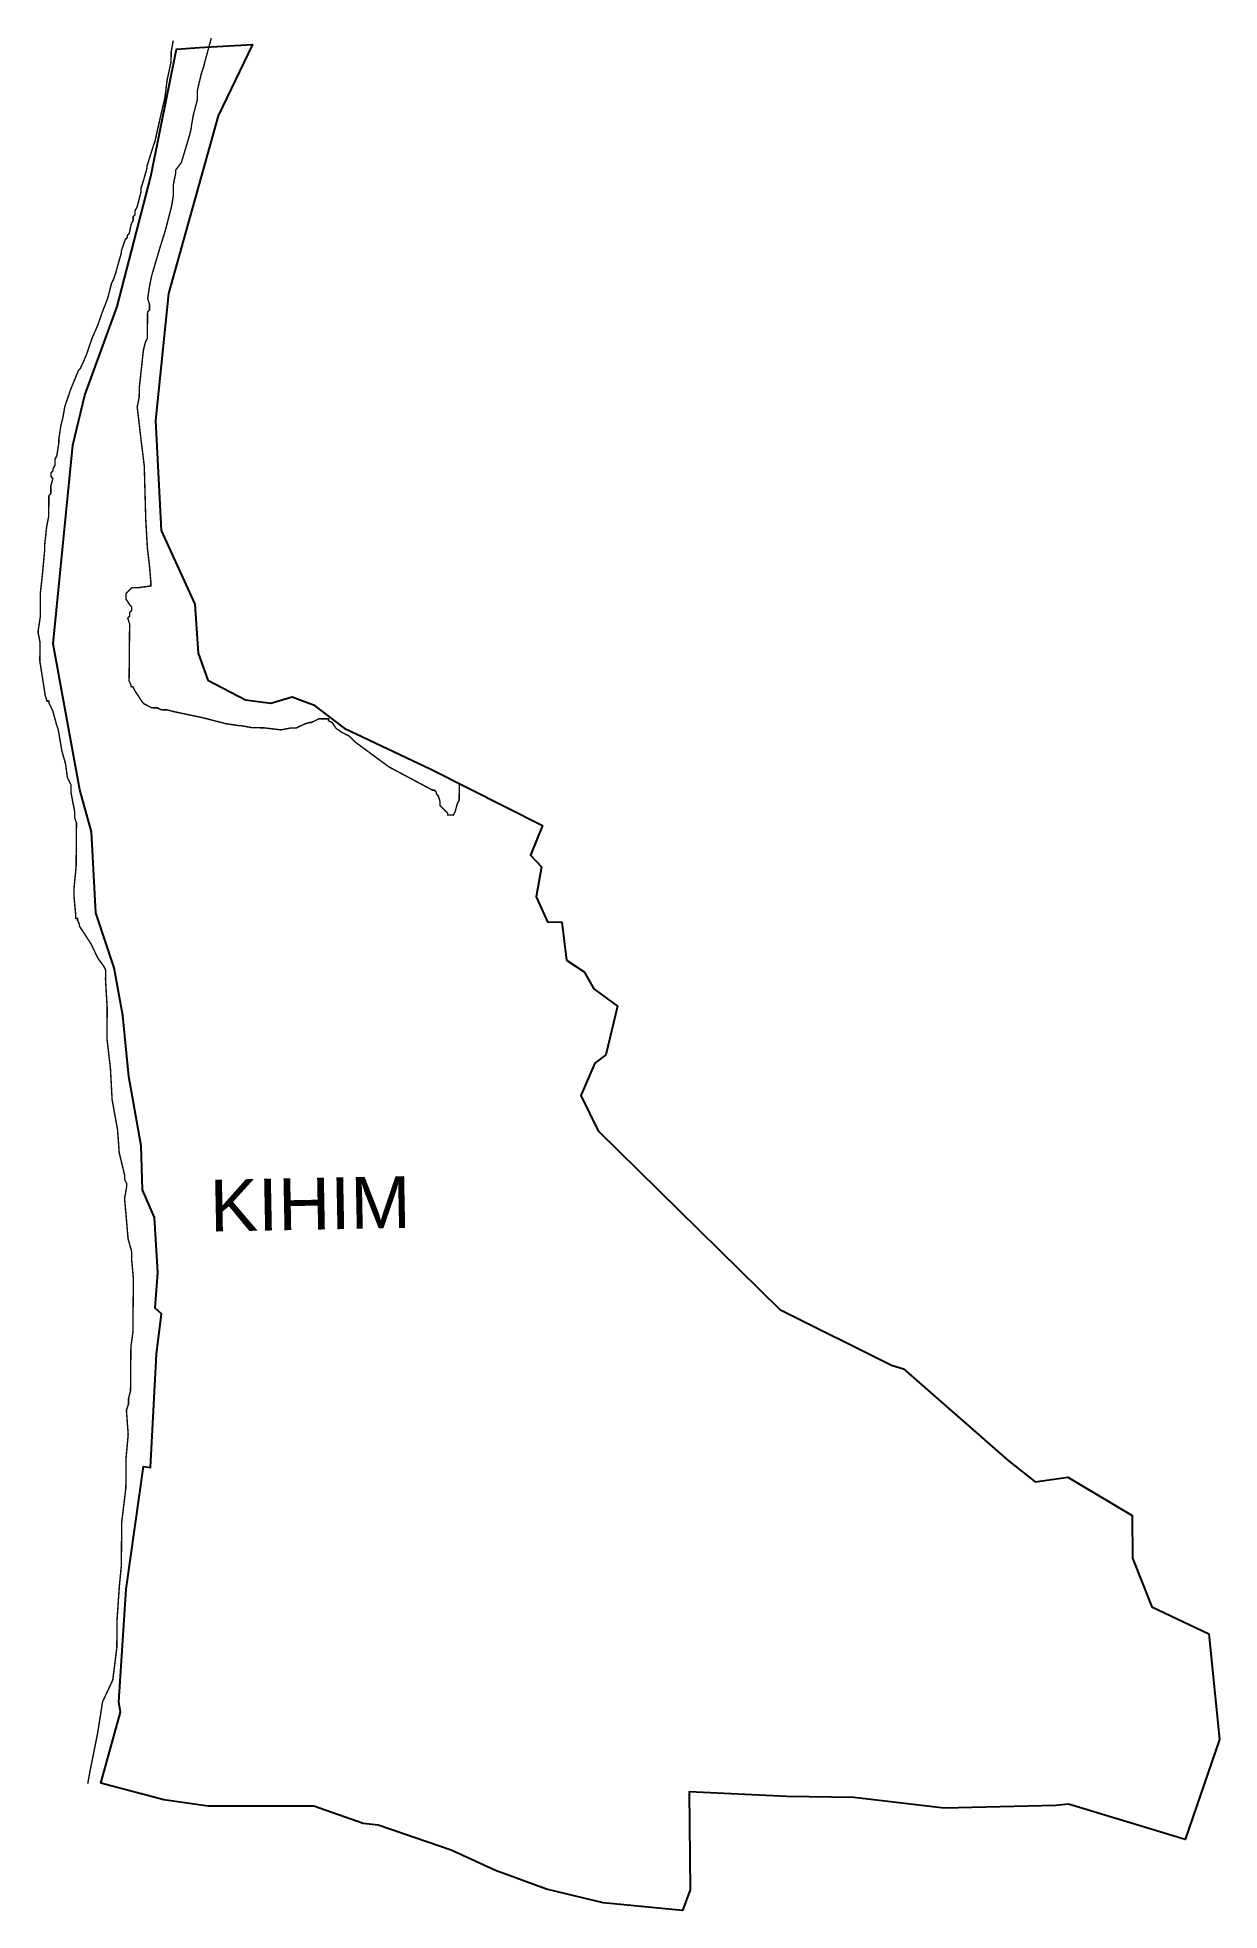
# Model space of a CAD drawing. Header units: metres. Extents: x 274674 to 277157, y 2070875 to 2074810.
import ezdxf

# ---------------------------------------------------------------- set-up
doc = ezdxf.new("R2010")
doc.units = ezdxf.units.M
for name, color, linetype in [('HIGH TIDE LINE', 6, 'Continuous'), ('village', 3, 'Continuous'), ('VILLAGE NAME', 250, 'Continuous')]:
    doc.layers.add(name, color=color, linetype=linetype)
doc.styles.get("Standard").update_dxf_attribs({"font": 'simplex.shx'})

msp = doc.modelspace()

# ---------------------------------------------------------------- linework, layer by layer
at = {"layer": 'HIGH TIDE LINE', "lineweight": 0}
for points in [[(274779.7, 2071141.3, 3, 3, 0), (274784, 2071165.3, 3, 3, 0), (274800.7, 2071249.1, 3, 3, 0), (274810.9, 2071313.6, 3, 3, 0), (274832.3, 2071359.2, 3, 3, 0), (274840.8, 2071427.1, 3, 3, 0), (274841.4, 2071487.1, 3, 3, 0), (274846, 2071555, 3, 3, 0), (274850.3, 2071599, 3, 3, 0), (274851.1, 2071690.9, 3, 3, 0), (274859.8, 2071762.8, 3, 3, 0), (274860.3, 2071826.8, 3, 3, 0), (274864.7, 2071874.7, 3, 3, 0), (274861.2, 2071922.7, 3, 3, 0), (274861.2, 2071926.7, 3, 3, 0), (274865.3, 2071938.7, 3, 3, 0), (274865.4, 2071950.7, 3, 3, 0), (274869.6, 2071966.6, 3, 3, 0), (274870.4, 2072058.6, 3, 3, 0), (274874.6, 2072090.5, 3, 3, 0), (274875.6, 2072202.5, 3, 3, 0), (274872, 2072242.5, 3, 3, 0), (274872.1, 2072258.5, 3, 3, 0), (274864.4, 2072286.6, 3, 3, 0), (274860.7, 2072330.6, 3, 3, 0), (274857.1, 2072370.6, 3, 3, 0), (274861.3, 2072394.5, 3, 3, 0), (274861.4, 2072402.5, 3, 3, 0), (274857.4, 2072410.6, 3, 3, 0), (274857.5, 2072418.6, 3, 3, 0), (274845.9, 2072466.7, 3, 3, 0), (274842.4, 2072514.7, 3, 3, 0), (274830.9, 2072578.7, 3, 3, 0), (274827.5, 2072642.7, 3, 3, 0), (274820.1, 2072706.8, 3, 3, 0), (274820.6, 2072770.8, 3, 3, 0), (274817.1, 2072830.8, 3, 3, 0), (274817.3, 2072850.7, 3, 3, 0), (274813.4, 2072858.8, 3, 3, 0), (274801.5, 2072874.9, 3, 3, 0), (274785.8, 2072907, 3, 3, 0), (274762.2, 2072943.2, 3, 3, 0), (274762.2, 2072947.2, 3, 3, 0), (274758.3, 2072955.2, 3, 3, 0), (274758.3, 2072959.2, 3, 3, 0), (274754.3, 2072959.3, 3, 3, 0), (274754.4, 2072967.3, 3, 3, 0), (274750.7, 2073007.3, 3, 3, 0), (274750.9, 2073023.3, 3, 3, 0), (274755.3, 2073067.2, 3, 3, 0), (274756.1, 2073159.2, 3, 3, 0), (274752.2, 2073171.2, 3, 3, 0), (274752.3, 2073183.2, 3, 3, 0), (274748.4, 2073203.2, 3, 3, 0), (274744.6, 2073223.2, 3, 3, 0), (274744.8, 2073239.2, 3, 3, 0), (274736.9, 2073255.3, 3, 3, 0), (274733.2, 2073283.3, 3, 3, 0), (274725.4, 2073311.4, 3, 3, 0), (274717.8, 2073355.4, 3, 3, 0), (274713.9, 2073367.4, 3, 3, 0), (274706.2, 2073395.5, 3, 3, 0), (274698.3, 2073411.6, 3, 3, 0), (274698.3, 2073415.6, 3, 3, 0), (274694.3, 2073415.6, 3, 3, 0), (274690.4, 2073427.6, 3, 3, 0), (274682.9, 2073475.7, 3, 3, 0), (274679.1, 2073499.7, 3, 3, 0), (274679.4, 2073539.7, 3, 3, 0), (274675.6, 2073559.7, 3, 3, 0), (274675.6, 2073563.7, 3, 3, 0), (274679.9, 2073591.7, 3, 3, 0), (274680.3, 2073643.6, 3, 3, 0), (274684.7, 2073683.6, 3, 3, 0), (274689.1, 2073731.5, 3, 3, 0), (274689.2, 2073743.5, 3, 3, 0), (274693.6, 2073783.5, 3, 3, 0), (274697.7, 2073803.4, 3, 3, 0), (274698.1, 2073847.4, 3, 3, 0), (274702.1, 2073851.4, 3, 3, 0), (274702.3, 2073867.4, 3, 3, 0), (274706.4, 2073883.3, 3, 3, 0), (274702.5, 2073887.3, 3, 3, 0), (274702.5, 2073895.3, 3, 3, 0), (274706.6, 2073899.3, 3, 3, 0), (274706.6, 2073903.3, 3, 3, 0), (274710.7, 2073911.3, 3, 3, 0), (274710.8, 2073923.3, 3, 3, 0), (274714.8, 2073931.2, 3, 3, 0), (274719.1, 2073959.2, 3, 3, 0), (274719.1, 2073967.2, 3, 3, 0), (274723.4, 2073995.1, 3, 3, 0), (274727.5, 2074011.1, 3, 3, 0), (274731.7, 2074035, 3, 3, 0), (274739.9, 2074058.9, 3, 3, 0), (274744, 2074070.9, 3, 3, 0), (274760.4, 2074110.7, 3, 3, 0), (274764.4, 2074114.7, 3, 3, 0), (274776.7, 2074142.6, 3, 3, 0), (274789, 2074178.5, 3, 3, 0), (274801.2, 2074206.4, 3, 3, 0), (274809.4, 2074230.3, 3, 3, 0), (274821.7, 2074262.2, 3, 3, 0), (274825.8, 2074278.1, 3, 3, 0), (274829.9, 2074294.1, 3, 3, 0), (274834, 2074302, 3, 3, 0), (274838.1, 2074314, 3, 3, 0), (274850.5, 2074357.9, 3, 3, 0), (274850.5, 2074361.9, 3, 3, 0), (274858.7, 2074385.8, 3, 3, 0), (274862.8, 2074389.7, 3, 3, 0), (274862.8, 2074393.7, 3, 3, 0), (274866.8, 2074397.7, 3, 3, 0), (274871, 2074417.7, 3, 3, 0), (274875.1, 2074425.6, 3, 3, 0), (274875.1, 2074433.6, 3, 3, 0), (274879.2, 2074437.6, 3, 3, 0), (274879.2, 2074445.6, 3, 3, 0), (274883.3, 2074453.5, 3, 3, 0), (274887.5, 2074469.5, 3, 3, 0), (274891.6, 2074485.4, 3, 3, 0), (274891.7, 2074493.4, 3, 3, 0), (274897.5, 2074511.9, 3, 3, 0), (274904.3, 2074535.8, 3, 3, 0), (274904.3, 2074539.8, 3, 3, 0), (274916.8, 2074579.7, 3, 3, 0), (274920.9, 2074591.6, 3, 3, 0), (274933.5, 2074647.5, 3, 3, 0), (274941.9, 2074683.4, 3, 3, 0), (274946.3, 2074719.4, 3, 3, 0), (274950.6, 2074739.3, 3, 3, 0), (274954.8, 2074759.3, 3, 3, 0), (274955, 2074779.3, 3, 3, 0), (274959.3, 2074803.3, 3, 3, 0)], [(275039.3, 2074808.4, 3, 3, 0), (275026.8, 2074762.5, 3, 3, 0), (275022.7, 2074746.5, 3, 3, 0), (275018.5, 2074734.6, 3, 3, 0), (275010.1, 2074698.7, 3, 3, 0), (275009.9, 2074678.7, 3, 3, 0), (275001.5, 2074646.8, 3, 3, 0), (274997.3, 2074622.8, 3, 3, 0), (274997.2, 2074618.8, 3, 3, 0), (274993.1, 2074602.8, 3, 3, 0), (274976.4, 2074547, 3, 3, 0), (274964.3, 2074531.1, 3, 3, 0), (274964.2, 2074523.1, 3, 3, 0), (274961.6, 2074511.2, 3, 3, 0), (274959.7, 2074500.8, 3, 3, 0), (274959.5, 2074476.9, 3, 3, 0), (274955.3, 2074452.9, 3, 3, 0), (274942.9, 2074405, 3, 3, 0), (274930.5, 2074365.2, 3, 3, 0), (274914, 2074309.3, 3, 3, 0), (274909.9, 2074289.4, 3, 3, 0), (274905.6, 2074261.4, 3, 3, 0), (274909.5, 2074249.4, 3, 3, 0), (274909.4, 2074237.4, 3, 3, 0), (274905.4, 2074233.4, 3, 3, 0), (274904.9, 2074177.5, 3, 3, 0), (274900.8, 2074169.5, 3, 3, 0), (274896.7, 2074153.5, 3, 3, 0), (274888, 2074073.6, 3, 3, 0), (274887.8, 2074053.7, 3, 3, 0), (274883.6, 2074033.7, 3, 3, 0), (274887.4, 2074001.7, 3, 3, 0), (274891.1, 2073969.7, 3, 3, 0), (274898.5, 2073909.6, 3, 3, 0), (274901.6, 2073797.6, 3, 3, 0), (274905, 2073737.6, 3, 3, 0), (274908.8, 2073705.6, 3, 3, 0), (274912.4, 2073665.6, 3, 3, 0), (274912.3, 2073657.6, 3, 3, 0), (274884.3, 2073653.8, 3, 3, 0), (274872.3, 2073653.9, 3, 3, 0), (274868.3, 2073650, 3, 3, 0), (274864.3, 2073646, 3, 3, 0), (274860.2, 2073642.1, 3, 3, 0), (274860.1, 2073630.1, 3, 3, 0), (274868, 2073618, 3, 3, 0), (274872, 2073614, 3, 3, 0), (274871.9, 2073606, 3, 3, 0), (274867.9, 2073602, 3, 3, 0), (274867.8, 2073594, 3, 3, 0), (274863.8, 2073590, 3, 3, 0), (274867.7, 2073578, 3, 3, 0), (274866.6, 2073458.1, 3, 3, 0), (274870.5, 2073450, 3, 3, 0), (274870.5, 2073446, 3, 3, 0), (274874.5, 2073446, 3, 3, 0), (274878.4, 2073438, 3, 3, 0), (274894.2, 2073413.9, 3, 3, 0), (274898.2, 2073409.8, 3, 3, 0), (274914.1, 2073401.7, 3, 3, 0), (274926.1, 2073401.6, 3, 3, 0), (274934, 2073397.5, 3, 3, 0), (274946, 2073397.4, 3, 3, 0), (274962, 2073393.3, 3, 3, 0), (275021.8, 2073380.7, 3, 3, 0), (275069.7, 2073368.3, 3, 3, 0), (275097.7, 2073364.1, 3, 3, 0), (275101.7, 2073364.1, 3, 3, 0), (275125.6, 2073359.8, 3, 3, 0), (275149.6, 2073359.6, 3, 3, 0), (275185.5, 2073355.3, 3, 3, 0), (275205.6, 2073359.1, 3, 3, 0), (275217.5, 2073359, 3, 3, 0), (275233.6, 2073366.9, 3, 3, 0), (275245.6, 2073370.8, 3, 3, 0), (275249.6, 2073370.8, 3, 3, 0), (275265.7, 2073378.6, 3, 3, 0), (275285.7, 2073378.4, 3, 3, 0), (275285.6, 2073374.4, 3, 3, 0), (275293.6, 2073370.4, 3, 3, 0), (275301.5, 2073358.3, 3, 3, 0), (275313.4, 2073350.2, 3, 3, 0), (275321.4, 2073346.1, 3, 3, 0), (275329.3, 2073342.1, 3, 3, 0), (275333.3, 2073338, 3, 3, 0), (275341.2, 2073330, 3, 3, 0), (275412.7, 2073277.4, 3, 3, 0), (275504.2, 2073228.6, 3, 3, 0), (275508.2, 2073228.6, 3, 3, 0), (275512.2, 2073224.5, 3, 3, 0), (275512.2, 2073220.5, 3, 3, 0), (275516.1, 2073216.5, 3, 3, 0), (275520, 2073204.5, 3, 3, 0), (275520, 2073196.5, 3, 3, 0), (275535.8, 2073180.3, 3, 3, 0), (275535.8, 2073176.3, 3, 3, 0), (275547.8, 2073176.2, 3, 3, 0), (275551.8, 2073184.2, 3, 3, 0), (275556, 2073200.1, 3, 3, 0), (275560, 2073208.1, 3, 3, 0), (275560.3, 2073242.4, 3, 3, 0)]]:
    msp.add_lwpolyline(points, format="xyseb", dxfattribs=at)
at = {"layer": 'village', "color": 3}
msp.add_polyline3d([(277157.4, 2071234.4, 0), (277085, 2071024, 0), (276839.9, 2071098.6, 0), (276813.3, 2071095.9, 0), (276578.8, 2071090.4, 0), (276388.8, 2071112.6, 0), (276248.4, 2071114.6, 0), (276043.3, 2071124.5, 0), (276045.4, 2070918.6, 0), (276028.9, 2070875, 0), (275862.6, 2070891.3, 0), (275743.2, 2070919.6, 0), (275636.1, 2070959.3, 0), (275543.1, 2071001.9, 0), (275389.9, 2071054.6, 0), (275358.5, 2071058.1, 0), (275254.5, 2071094.2, 0), (275032.9, 2071094.6, 0), (274939.6, 2071107.9, 0), (274807.4, 2071142.9, 0), (274848.7, 2071291.4, 0), (274845.1, 2071313.5, 0), (274860.4, 2071550.3, 0), (274897.1, 2071807.7, 0), (274911.8, 2071805.7, 0), (274924.5, 2072043.6, 0), (274934.9, 2072128.3, 0), (274921.2, 2072140.7, 0), (274927.2, 2072215.4, 0), (274919.9, 2072331.1, 0), (274895.1, 2072389.3, 0), (274892.1, 2072481.8, 0), (274865.9, 2072626.8, 0), (274853.6, 2072755.1, 0), (274835.5, 2072855.6, 0), (274796.7, 2072970.7, 0), (274787.7, 2073141, 0), (274763.1, 2073229.3, 0), (274707.2, 2073536.1, 0), (274748.4, 2073953.3, 0), (274773.3, 2074058.7, 0), (274841.6, 2074244.8, 0), (274912.6, 2074517.5, 0), (274966, 2074785.3, 0), (275014.2, 2074788.7, 0), (275125.8, 2074795.4, 0), (275053.7, 2074645.5, 0), (274949.4, 2074271.8, 0), (274921.9, 2074005.1, 0), (274934, 2073774.4, 0), (275004.9, 2073619.5, 0), (275011.8, 2073516.5, 0), (275032.1, 2073459.5, 0), (275111.4, 2073418.6, 0), (275164.7, 2073411.1, 0), (275209.3, 2073424.9, 0), (275254.3, 2073408, 0), (275318.6, 2073359.2, 0), (275500.2, 2073272.6, 0), (275735.3, 2073154.6, 0), (275710.1, 2073092.2, 0), (275732.9, 2073067.4, 0), (275721.7, 2073004.8, 0), (275745.5, 2072952, 0), (275776, 2072951.4, 0), (275785.5, 2072871.7, 0), (275822.6, 2072847.3, 0), (275842.7, 2072811, 0), (275892.3, 2072774.6, 0), (275868.4, 2072672.9, 0), (275845.1, 2072654.9, 0), (275815.7, 2072587.1, 0), (275852.2, 2072513.3, 0), (276234, 2072137.8, 0), (276468.1, 2072020.6, 0), (276493.2, 2072013.3, 0), (276713.4, 2071820.3, 0), (276769.8, 2071775.7, 0), (276838.4, 2071785.2, 0), (276974, 2071704.6, 0), (276974.8, 2071615.5, 0), (277015.3, 2071513.3, 0), (277135, 2071456.2, 0)], close=True, dxfattribs=at)

# ---------------------------------------------------------------- texts
at = {"layer": 'VILLAGE NAME', "insert": (275035, 2072409.9), "char_height": 108.748, "attachment_point": 1, "rotation": 1.1028}
msp.add_mtext_dynamic_manual_height_columns('{\\fArial|b0|i0|c0|p34;KIHIM }', width=726.929, gutter_width=543.7, heights=[0], dxfattribs=at)

doc.saveas('drawing.dxf')
